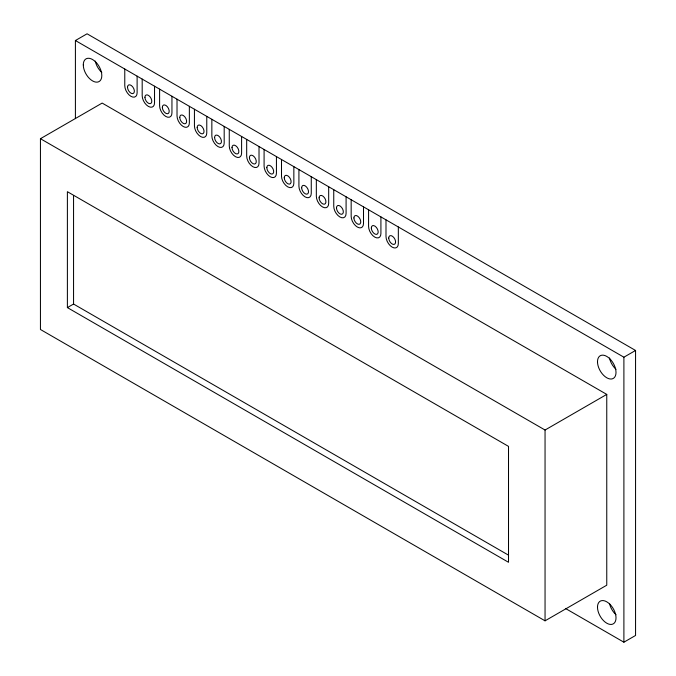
<?xml version="1.0" encoding="UTF-8"?>
<svg xmlns="http://www.w3.org/2000/svg" width="676" height="676" viewBox="0 0 676 676"><rect width="100%" height="100%" fill="white"/><g stroke="black" fill="none" stroke-linecap="round" stroke-linejoin="round"><path stroke-width="1.01" d="M75.408 118.638L75.408 40.526L87.069 33.8L635.558 350.464L635.558 635.474L623.897 642.2L565.398 608.425M40.442 138.698L102.152 103.073L606.761 394.404L606.761 585.196L545.05 620.822L40.442 329.491L40.442 138.698L545.05 430.029L606.761 394.404M67.389 307.597L508.513 562.28L508.513 446.38L67.389 191.697L67.389 307.597L73.557 304.039L508.293 555.03M75.408 40.526L623.897 357.198L635.558 350.464M623.897 357.198L623.897 642.2M545.05 430.029L545.05 620.822M398.333 226.967L398.333 243.588A8.729 5.036 60 0 1 392.165 247.154A8.729 5.036 60 0 1 385.996 236.465L385.996 219.844M380.918 216.911L380.918 233.541A8.729 5.036 60 0 1 374.749 237.099A8.729 5.036 60 0 1 368.581 226.409L368.581 209.788M363.502 206.856L363.502 223.486A8.729 5.036 60 0 1 357.334 227.043A8.729 5.036 60 0 1 351.165 216.362L351.165 199.733M346.087 196.8L346.087 213.43A8.729 5.036 60 0 1 339.918 216.996A8.729 5.036 60 0 1 333.75 206.307L333.75 189.677M328.68 186.753L328.68 203.375A8.729 5.036 60 0 1 322.503 206.94A8.729 5.036 60 0 1 316.334 196.251L316.334 179.622M311.264 176.698L311.264 193.319A8.729 5.036 60 0 1 305.087 196.885A8.729 5.036 60 0 1 298.919 186.196L298.919 169.575M293.849 166.642L293.849 183.264A8.729 5.036 60 0 1 287.68 186.829A8.729 5.036 60 0 1 281.503 176.14L281.503 159.519M276.433 156.587L276.433 173.217A8.729 5.036 60 0 1 270.265 176.774A8.729 5.036 60 0 1 264.088 166.085L264.088 149.464M259.018 146.531L259.018 163.161A8.729 5.036 60 0 1 252.849 166.719A8.729 5.036 60 0 1 246.681 156.038L246.681 139.408M241.602 136.476L241.602 153.106A8.729 5.036 60 0 1 235.434 156.663A8.729 5.036 60 0 1 229.265 145.982L229.265 129.353M224.187 126.429L224.187 143.05A8.729 5.036 60 0 1 218.018 146.616A8.729 5.036 60 0 1 211.85 135.927L211.85 119.297M206.771 116.373L206.771 132.995A8.729 5.036 60 0 1 200.603 136.56A8.729 5.036 60 0 1 194.434 125.871L194.434 109.25M189.356 106.318L189.356 122.939A8.729 5.036 60 0 1 183.188 126.505A8.729 5.036 60 0 1 177.019 115.816L177.019 99.195M171.949 96.262L171.949 112.884A8.729 5.036 60 0 1 165.772 116.449A8.729 5.036 60 0 1 159.604 105.76L159.604 89.139M154.534 86.207L154.534 102.837A8.729 5.036 60 0 1 148.357 106.394A8.729 5.036 60 0 1 142.188 95.705L142.188 79.084M137.118 76.151L137.118 92.781A8.729 5.036 60 0 1 130.95 96.338A8.729 5.036 60 0 1 124.773 85.658L124.773 69.028M73.557 195.508L73.557 304.039M101.814 72.425A13.089 7.554 60 0 1 95.265 61.093M616.022 614.721A13.089 7.554 60 0 1 609.473 603.389M616.022 369.307A13.089 7.554 60 0 1 609.473 357.967M319.08 197.831A4.85 2.797 60 0 0 324.218 204.228A4.85 2.797 60 0 0 324.218 197.375A4.85 2.797 60 0 0 319.08 197.831M144.934 97.293A4.85 2.797 60 0 0 150.072 103.69A4.85 2.797 60 0 0 150.072 96.829A4.85 2.797 60 0 0 144.934 97.293M597.5 607.166A13.089 7.554 60 0 0 611.383 624.438A13.089 7.554 60 0 0 611.383 605.924A13.089 7.554 60 0 0 597.5 607.166M597.5 361.745A13.089 7.554 60 0 0 611.383 379.016A13.089 7.554 60 0 0 611.383 360.511A13.089 7.554 60 0 0 597.5 361.745M127.519 87.238A4.85 2.797 60 0 0 132.657 93.634A4.85 2.797 60 0 0 132.657 86.781A4.85 2.797 60 0 0 127.519 87.238M388.734 238.053A4.85 2.797 60 0 0 393.88 244.45A4.85 2.797 60 0 0 393.88 237.589A4.85 2.797 60 0 0 388.734 238.053M83.292 64.871A13.089 7.554 60 0 0 97.183 82.142A13.089 7.554 60 0 0 97.183 63.637A13.089 7.554 60 0 0 83.292 64.871M162.35 107.349A4.85 2.797 60 0 0 167.487 113.745A4.85 2.797 60 0 0 167.487 106.884A4.85 2.797 60 0 0 162.35 107.349M353.903 217.942A4.85 2.797 60 0 0 359.049 224.339A4.85 2.797 60 0 0 359.049 217.486A4.85 2.797 60 0 0 353.903 217.942M179.765 117.404A4.85 2.797 60 0 0 184.903 123.801A4.85 2.797 60 0 0 184.903 116.94A4.85 2.797 60 0 0 179.765 117.404M371.318 227.998A4.85 2.797 60 0 0 376.464 234.395A4.85 2.797 60 0 0 376.464 227.533A4.85 2.797 60 0 0 371.318 227.998M284.25 177.729A4.85 2.797 60 0 0 289.387 184.125A4.85 2.797 60 0 0 289.387 177.264A4.85 2.797 60 0 0 284.25 177.729M301.665 187.776A4.85 2.797 60 0 0 306.803 194.173A4.85 2.797 60 0 0 306.803 187.32A4.85 2.797 60 0 0 301.665 187.776M232.003 147.562A4.85 2.797 60 0 0 237.149 153.959A4.85 2.797 60 0 0 237.149 147.106A4.85 2.797 60 0 0 232.003 147.562M336.487 207.887A4.85 2.797 60 0 0 341.634 214.284A4.85 2.797 60 0 0 341.634 207.431A4.85 2.797 60 0 0 336.487 207.887M214.588 137.507A4.85 2.797 60 0 0 219.734 143.904A4.85 2.797 60 0 0 219.734 137.051A4.85 2.797 60 0 0 214.588 137.507M266.834 167.673A4.85 2.797 60 0 0 271.972 174.07A4.85 2.797 60 0 0 271.972 167.209A4.85 2.797 60 0 0 266.834 167.673M197.172 127.451A4.85 2.797 60 0 0 202.318 133.848A4.85 2.797 60 0 0 202.318 126.995A4.85 2.797 60 0 0 197.172 127.451M249.419 157.618A4.85 2.797 60 0 0 254.565 164.014A4.85 2.797 60 0 0 254.565 157.162A4.85 2.797 60 0 0 249.419 157.618"/></g></svg>
